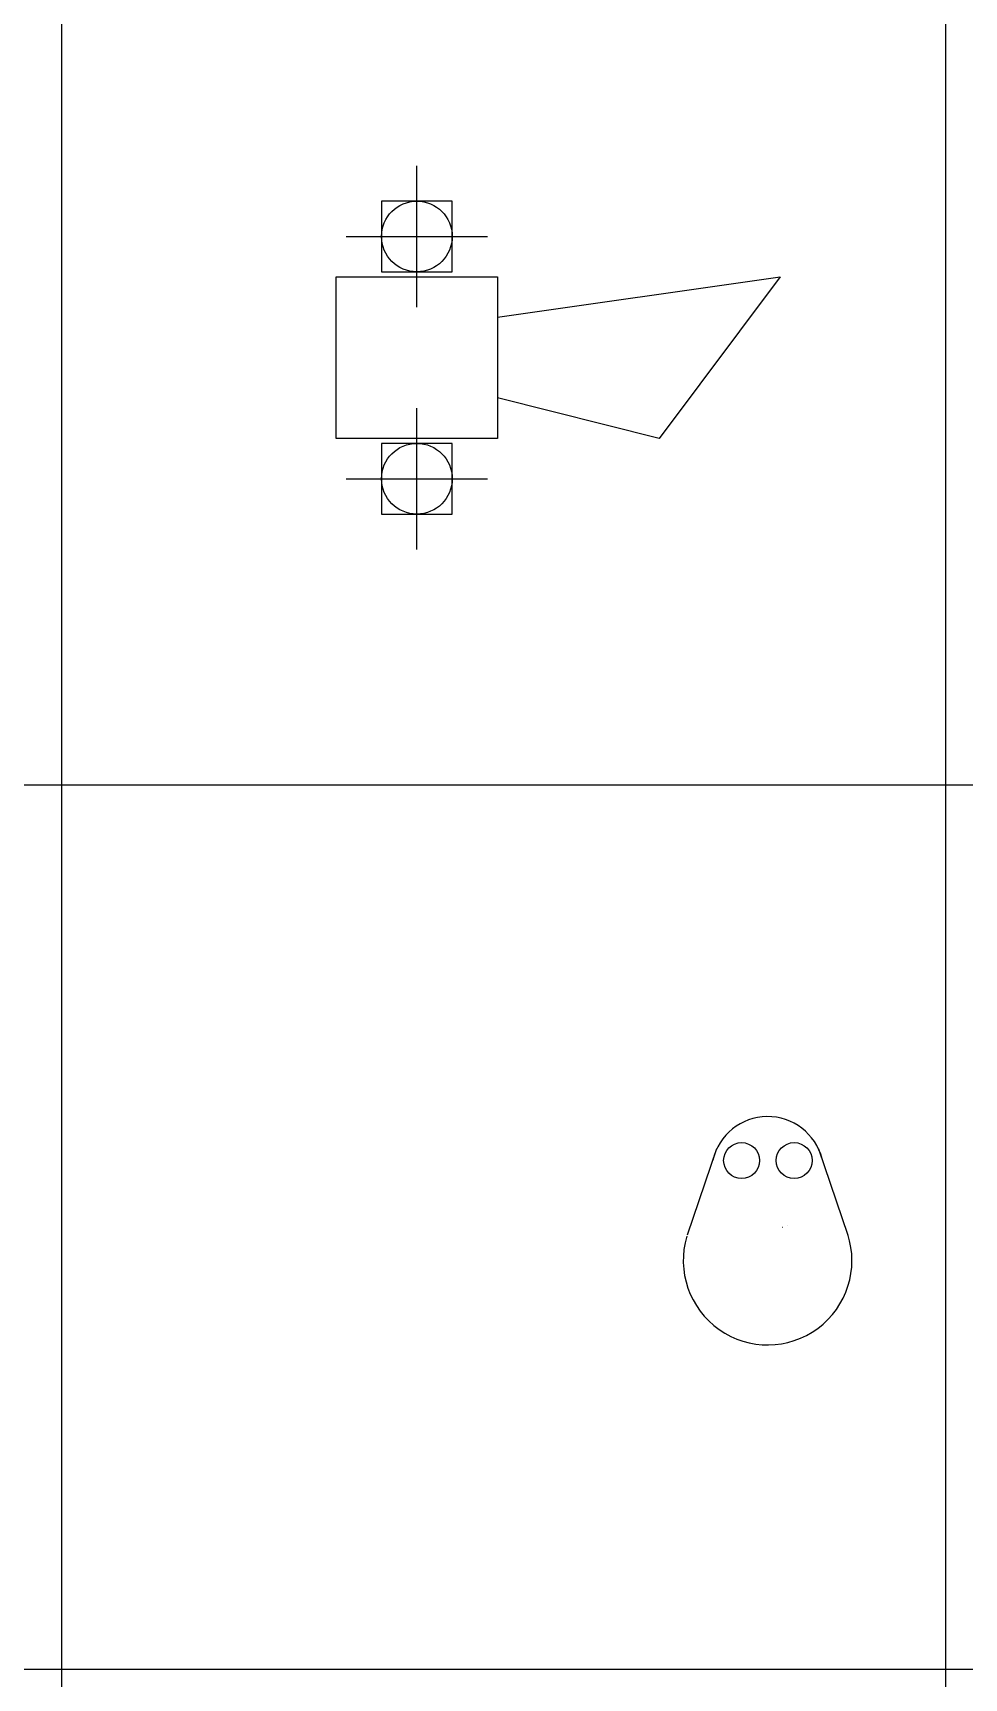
# Model space of a CAD drawing. Extents: x -7 to 200, y -18 to 300.
# Drawn here: x 99.59 to 112.76, y 172.37 to 195.63 of the extents above; entities that cross this region are included whole.
import ezdxf

# ---------------------------------------------------------------- set-up
doc = ezdxf.new("R2010")
doc.units = 0
doc.header["$LTSCALE"] = 4
doc.header["$MEASUREMENT"] = 0
doc.header["$PDMODE"] = 98
doc.header["$PDSIZE"] = 1
doc.linetypes.add('DASHED', pattern=[18.75, 12.5, -6.25])
doc.layers.get('0').update_dxf_attribs({"linetype": 'CONTINUOUS'})
for name, color, linetype in [('1', 7, 'CONTINUOUS'), ('11', 3, 'DASHED'), ('12', 2, 'DASHED'), ('3', 4, 'CONTINUOUS'), ('C', 7, 'CONTINUOUS'), ('GRID', 9, 'CONTINUOUS'), ('SYMB', 7, 'CONTINUOUS')]:
    doc.layers.add(name, color=color, linetype=linetype)
doc.styles.add('DINY', font='SIMPLEX', dxfattribs={"width": 0.95})
doc.styles.add('ROMANS', font='ROMANS', dxfattribs={"width": 0.85})
doc.styles.get("Standard").update_dxf_attribs({"font": 'simplex'})

# ---------------------------------------------------------------- blocks, each defined once
blk = doc.blocks.new('SIGH')
at = {"layer": '1'}
for p, q in [((0, 5), (0, 6)), ((0, 0), (0, 1))]:
    blk.add_line(p, q, dxfattribs=at)
at = {"layer": '3'}
for p, q in [((-2, 1), (-2, 5)), ((-2, 5), (2, 5)), ((2, 4), (9, 5)), ((2, 5), (2, 1)), ((9, 5), (6, 1)), ((6, 1), (2, 2)), ((2, 1), (-2, 1))]:
    blk.add_line(p, q, dxfattribs=at)
at = {"layer": 'C', "color": 1}
blk.add_point((0, 6), dxfattribs=at)
at = {"layer": 'C', "color": 2}
blk.add_point((0, 0), dxfattribs=at)
at = {"flags": 1}
blk.add_attdef('SYMBTYPE', (0, 0), '', height=0.2, dxfattribs=at)
at = {"layer": '11', "style": 'ROMANS', "width": 0.85}
blk.add_attdef('LOCCODE', (9.405, 7.151), '', height=3.2, dxfattribs=at)
at = {"layer": '12', "style": 'DINY', "width": 0.95}
blk.add_attdef('MATCODE', (10, 1.5), '', height=3.2, dxfattribs=at)
blk = doc.blocks.new('CONFMUIS')
at = {"layer": '3'}
for p, q in [((-1.815, 6.969), (-2.858, 3.906)), ((1.815, 6.969), (2.858, 3.906))]:
    blk.add_line(p, q, dxfattribs=at)
for centre in [(-0.924, 6.553), (0.942, 6.553)]:
    blk.add_circle(centre, 0.64, dxfattribs=at)
for centre, radius, start, end in [((0, 6.118), 2, 14.43772, 166.88973), ((0, 6.118), 2, 284.84384, 285.3191), ((0, 6.118), 2, 290.56147, 290.80896), ((0, 3), 3, 163.27215, 18.10787)]:
    blk.add_arc(centre, radius, start, end, dxfattribs=at)
at = {"flags": 1}
blk.add_attdef('SYMBTYPE', (0, 0), '', height=0.2, dxfattribs=at)

msp = doc.modelspace()

# ---------------------------------------------------------------- linework, layer by layer
at = {"layer": 'GRID', "linetype": 'CONTINUOUS'}
for p, q in [((100, 72.5), (100, 285)), ((112.5, 72.5), (112.5, 285)), ((0, 185), (187.5, 185)), ((0, 172.5), (187.5, 172.5))]:
    msp.add_line(p, q, dxfattribs=at)

# ---------------------------------------------------------------- block references
at = {"layer": 'SYMB', "linetype": 'CONTINUOUS'}
for name, p, xscale, yscale, zscale in [('SIGH', (105.021, 189.33), 0.5709700757773821, 0.5709700757773821, 0.5709700757773821), ('CONFMUIS', (109.981, 177.083), 0.397631275427547, 0.397631275427547, 0.397631275427547)]:
    msp.add_blockref(name, p, dxfattribs=dict(at, xscale=xscale, yscale=yscale, zscale=zscale))

doc.saveas('drawing.dxf')
